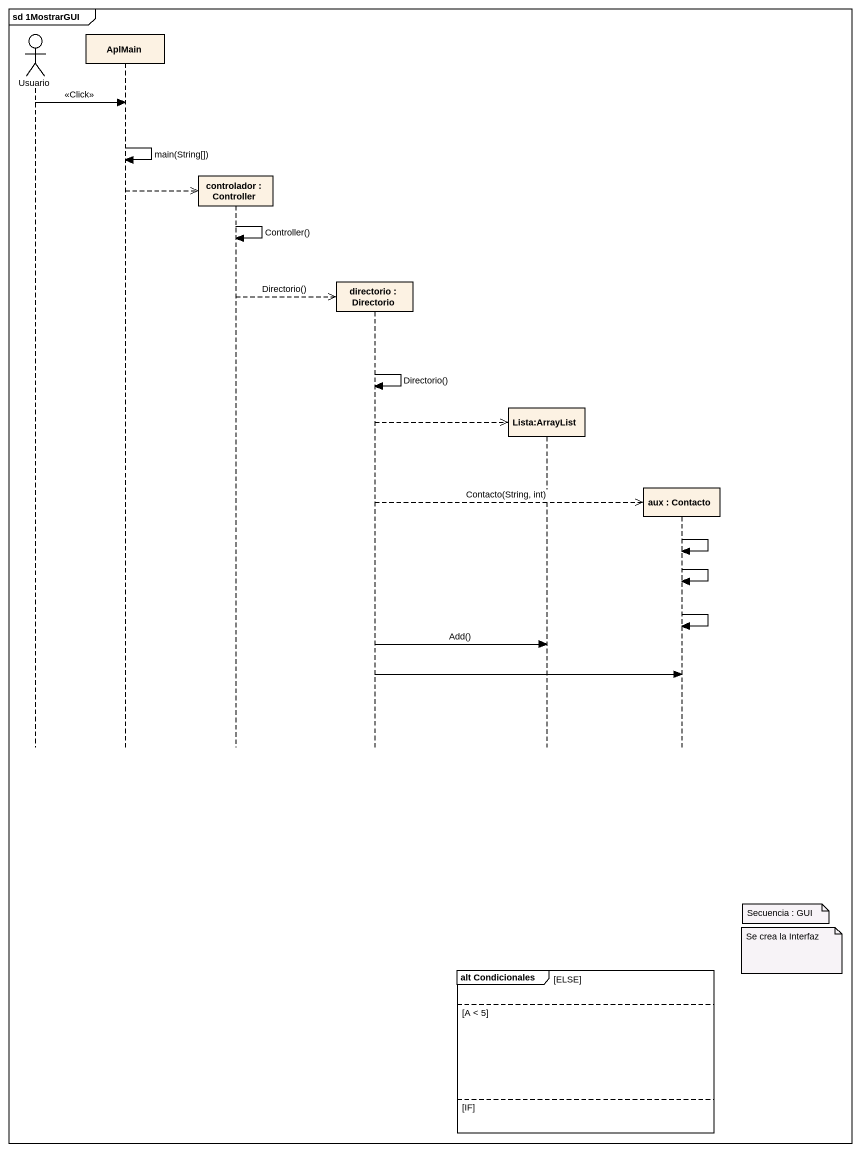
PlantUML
@startuml
mainframe sd 1MostrarGUI
hide footbox
actor Usuario
participant AplMain
participant "controlador : Controller" as controlador
participant "directorio : Directorio" as directorio
participant "Lista:ArrayList" as Lista_ArrayList
participant "aux : Contacto" as aux

Usuario -> AplMain : <<Click>>
AplMain -> AplMain : main(String[])
AplMain -->> controlador **
controlador -> controlador : Controller()
controlador -->> directorio ** : Directorio()
directorio -> directorio : Directorio()
directorio -->> Lista_ArrayList **
directorio -->> aux ** : Contacto(String, int)
aux -> aux
aux -> aux
aux -> aux
directorio -> Lista_ArrayList : Add()
directorio -> aux
note right of aux : Secuencia : GUI
note right of aux : Se crea la Interfaz
group alt Condicionales [ELSE]
else A < 5
else IF
end
@enduml
